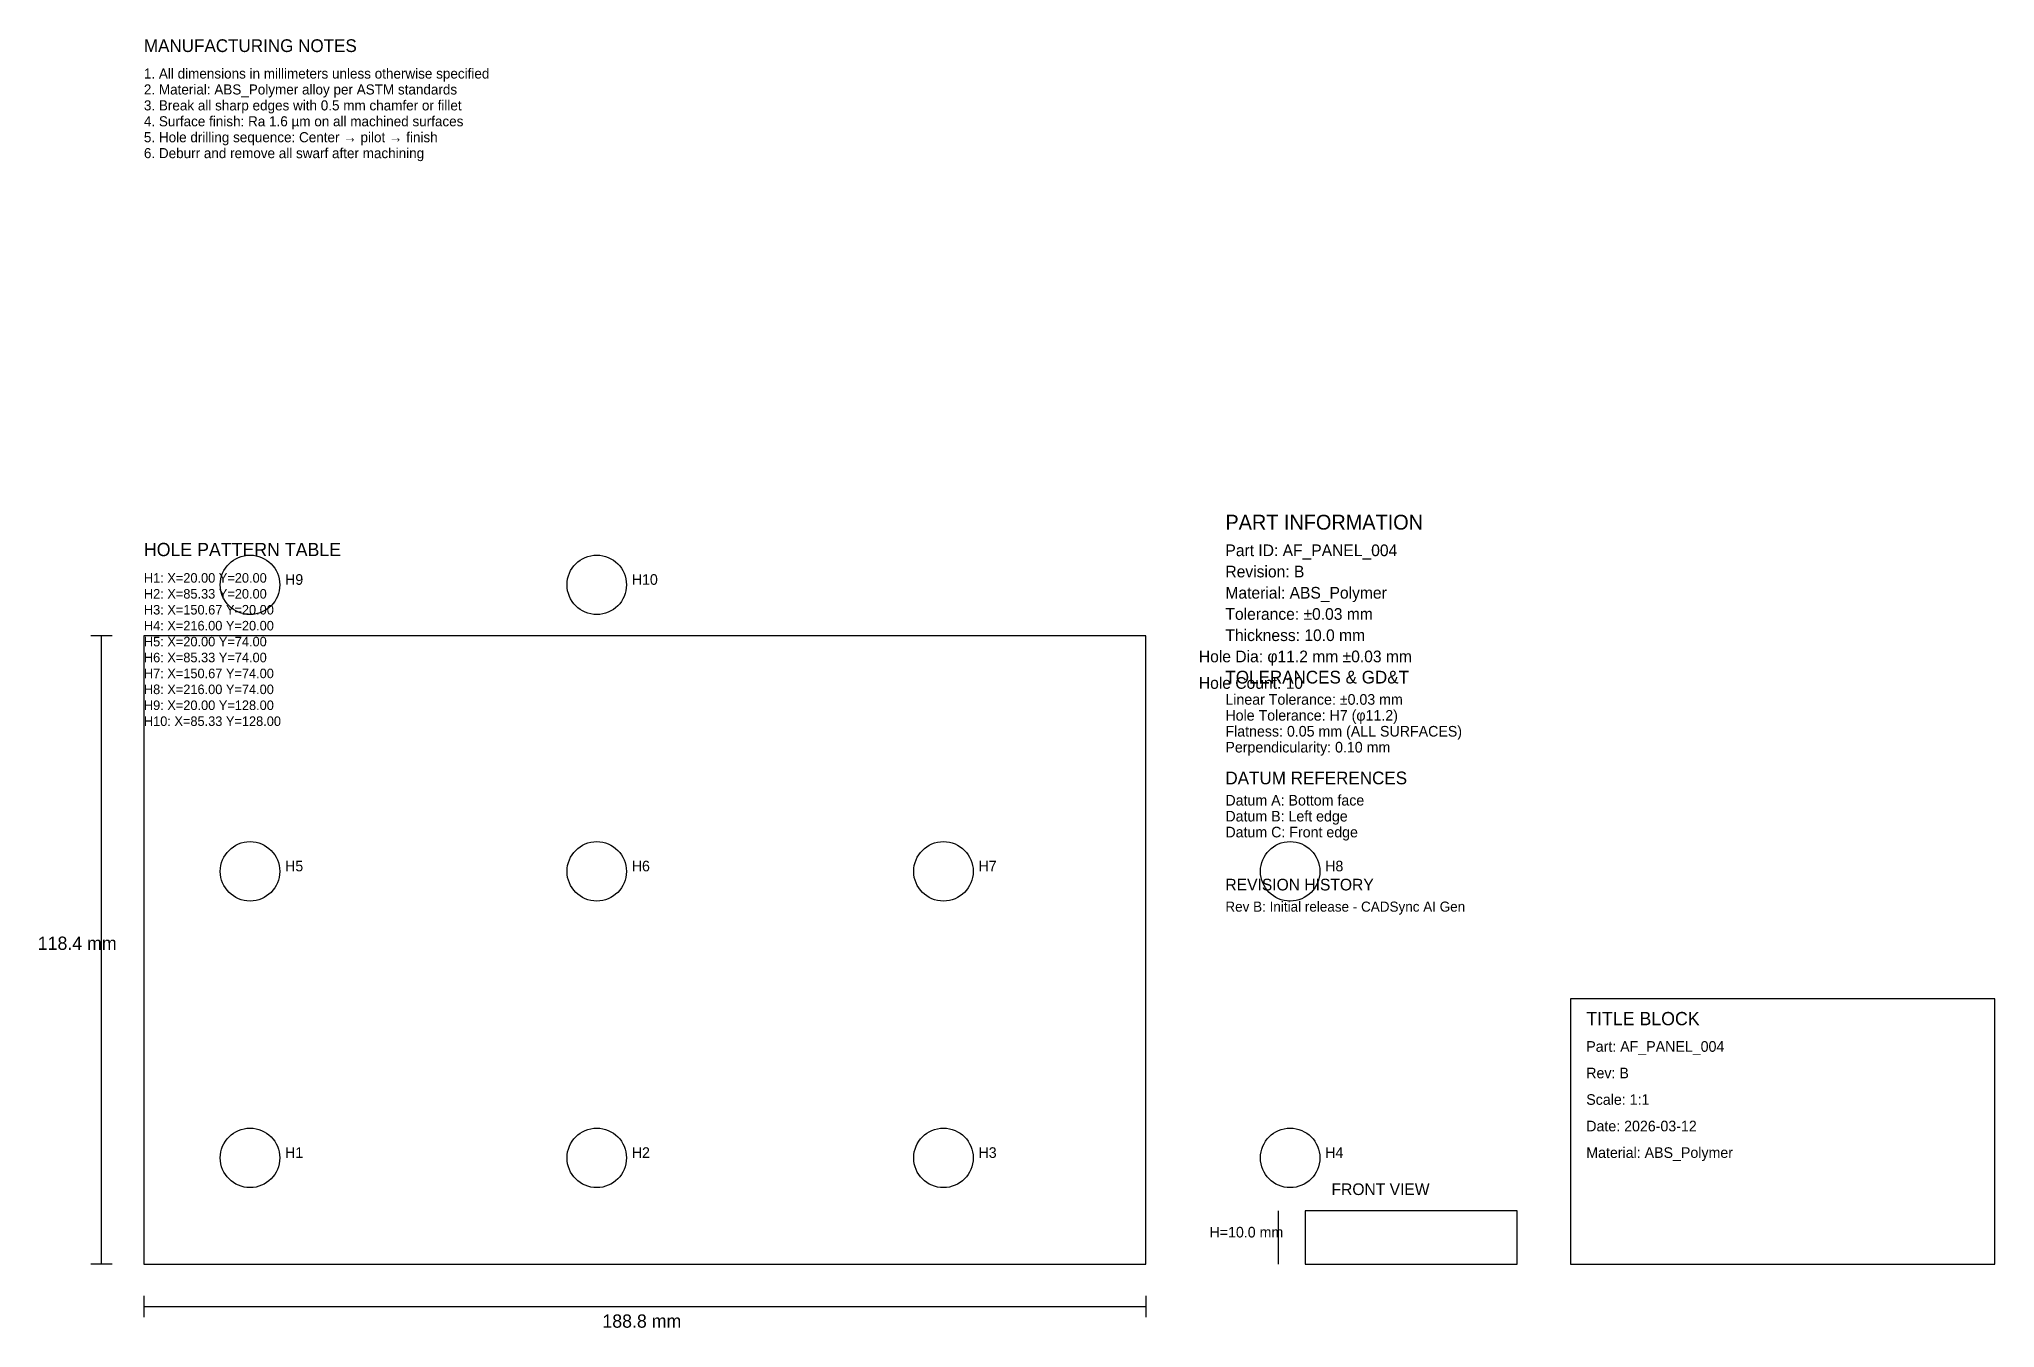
# Model space of a CAD drawing. Header units: metres. Extents: x -20 to 349, y -12 to 231.
import ezdxf

# ---------------------------------------------------------------- set-up
doc = ezdxf.new("R2010")
doc.units = ezdxf.units.M
for name, color, linetype in [('Annotations', 1, 'Continuous'), ('Dimensions', 5, 'Continuous'), ('Geometry', 7, 'Continuous'), ('HolePattern', 3, 'Continuous'), ('TitleBlock', 1, 'Continuous')]:
    doc.layers.add(name, color=color, linetype=linetype)

msp = doc.modelspace()

# ---------------------------------------------------------------- linework, layer by layer
at = {"layer": 'Dimensions', "color": 5}
for p, q in [((-6, 118.4), (-10, 118.4)), ((-8, 0), (-8, 118.4)), ((-6, 0), (-10, 0)), ((0, -6), (0, -10)), ((188.8, -6), (188.8, -10)), ((0, -8), (188.8, -8))]:
    msp.add_line(p, q, dxfattribs=at)
at = {"layer": 'Dimensions'}
msp.add_line((213.8, 0), (213.8, 10), dxfattribs=at)
at = {"layer": 'Geometry', "color": 7}
for points in [[(0, 0), (188.8, 0), (188.8, 118.4), (0, 118.4), (0, 0)], [(218.8, 0), (258.8, 0), (258.8, 10), (218.8, 10), (218.8, 0)]]:
    msp.add_lwpolyline(points, dxfattribs=at)
at = {"layer": 'HolePattern', "color": 3}
for centre in [(20, 128), (85.333, 128), (20, 74), (85.333, 74), (150.667, 74), (216, 74), (20, 20), (85.333, 20), (150.667, 20), (216, 20)]:
    msp.add_circle(centre, 5.6, dxfattribs=at)
at = {"layer": 'TitleBlock', "color": 1}
msp.add_lwpolyline([(268.8, 0), (348.8, 0), (348.8, 50), (268.8, 50), (268.8, 0)], dxfattribs=at)

# ---------------------------------------------------------------- texts
at = {"layer": 'Annotations'}
for s, height, p in [('MANUFACTURING NOTES', 2.4, (0, 228.4)), ('1. All dimensions in millimeters unless otherwise specified', 1.9, (0, 223.4)), ('2. Material: ABS_Polymer alloy per ASTM standards', 1.9, (0, 220.4)), ('3. Break all sharp edges with 0.5 mm chamfer or fillet', 1.9, (0, 217.4)), ('4. Surface finish: Ra 1.6 µm on all machined surfaces', 1.9, (0, 214.4)), ('5. Hole drilling sequence: Center → pilot → finish', 1.9, (0, 211.4)), ('6. Deburr and remove all swarf after machining', 1.9, (0, 208.4)), ('HOLE PATTERN TABLE', 2.5, (0, 133.4)), ('H1: X=20.00 Y=20.00', 1.8, (0, 128.4)), ('H2: X=85.33 Y=20.00', 1.8, (0, 125.4)), ('H3: X=150.67 Y=20.00', 1.8, (0, 122.4)), ('H4: X=216.00 Y=20.00', 1.8, (0, 119.4)), ('H5: X=20.00 Y=74.00', 1.8, (0, 116.4)), ('H6: X=85.33 Y=74.00', 1.8, (0, 113.4)), ('H7: X=150.67 Y=74.00', 1.8, (0, 110.4)), ('TOLERANCES & GD&T', 2.4, (203.8, 109.4)), ('H8: X=216.00 Y=74.00', 1.8, (0, 107.4)), ('Linear Tolerance: ±0.03 mm', 2, (203.8, 105.4)), ('H9: X=20.00 Y=128.00', 1.8, (0, 104.4)), ('H10: X=85.33 Y=128.00', 1.8, (0, 101.4)), ('Hole Tolerance: H7 (φ11.2)', 2, (203.8, 102.4)), ('Flatness: 0.05 mm (ALL SURFACES)', 2, (203.8, 99.4)), ('Perpendicularity: 0.10 mm', 2, (203.8, 96.4)), ('DATUM REFERENCES', 2.4, (203.8, 90.4)), ('Datum A: Bottom face', 2, (203.8, 86.4)), ('Datum B: Left edge', 2, (203.8, 83.4)), ('Datum C: Front edge', 2, (203.8, 80.4)), ('FRONT VIEW', 2.2, (223.8, 13))]:
    msp.add_text(s, height=height, dxfattribs=at).set_placement(p)
at = {"layer": 'Dimensions'}
for s, height, p in [('Hole Dia: φ11.2 mm ±0.03 mm', 2.2, (198.8, 113.4)), ('Hole Count: 10', 2.2, (198.8, 108.4)), ('118.4 mm', 2.5, (-20, 59.2)), ('H=10.0 mm', 2, (200.8, 5)), ('188.8 mm', 2.5, (86.4, -12))]:
    msp.add_text(s, height=height, dxfattribs=at).set_placement(p)
at = {"layer": 'HolePattern'}
for s, p in [('H9', (26.6, 128)), ('H10', (91.933, 128)), ('H5', (26.6, 74)), ('H6', (91.933, 74)), ('H7', (157.267, 74)), ('H8', (222.6, 74)), ('H1', (26.6, 20)), ('H2', (91.933, 20)), ('H3', (157.267, 20)), ('H4', (222.6, 20))]:
    msp.add_text(s, height=2, dxfattribs=at).set_placement(p)
at = {"layer": 'TitleBlock'}
for s, height, p in [('PART INFORMATION', 2.8, (203.8, 138.4)), ('Part ID: AF_PANEL_004', 2.2, (203.8, 133.4)), ('Revision: B', 2.2, (203.8, 129.4)), ('Material: ABS_Polymer', 2.2, (203.8, 125.4)), ('Tolerance: ±0.03 mm', 2.2, (203.8, 121.4)), ('Thickness: 10.0 mm', 2.2, (203.8, 117.4)), ('REVISION HISTORY', 2.2, (203.8, 70.4)), ('Rev B: Initial release - CADSync AI Gen', 1.9, (203.8, 66.4)), ('TITLE BLOCK', 2.5, (271.8, 45)), ('Part: AF_PANEL_004', 2, (271.8, 40)), ('Rev: B', 2, (271.8, 35)), ('Scale: 1:1', 2, (271.8, 30)), ('Date: 2026-03-12', 2, (271.8, 25)), ('Material: ABS_Polymer', 2, (271.8, 20))]:
    msp.add_text(s, height=height, dxfattribs=at).set_placement(p)

doc.saveas('drawing.dxf')
